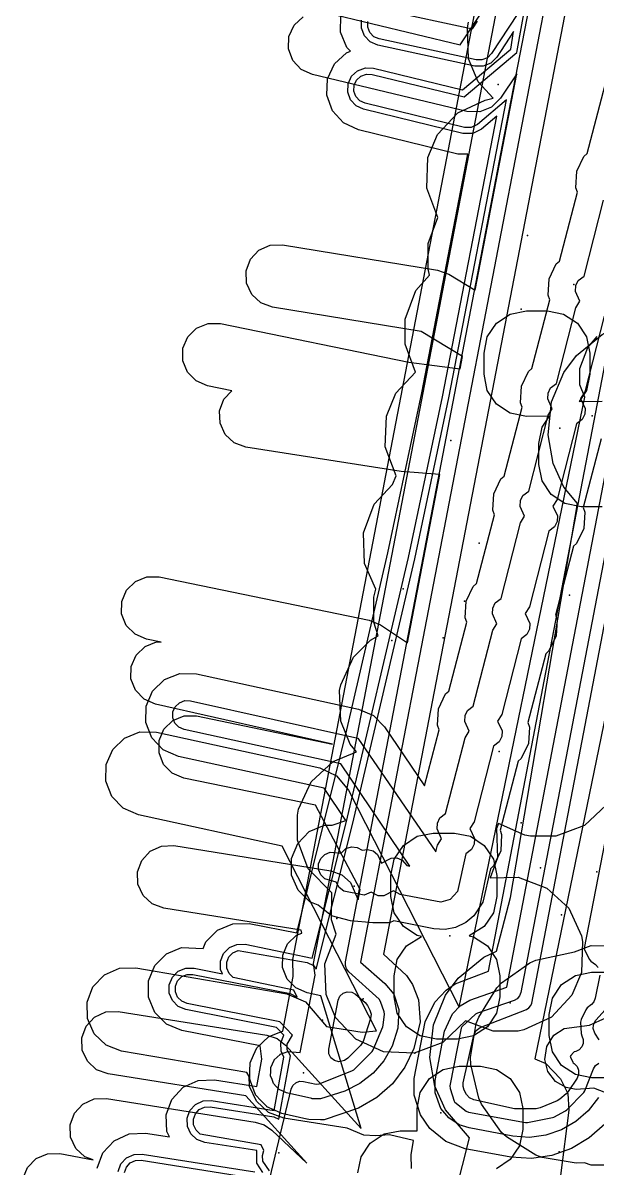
# Model space of a CAD drawing. Header units: metres. Extents: x 3158 to 3711, y 9867 to 11440.
# Drawn here: x 3257.5 to 3284.6, y 10329.4 to 10383.6 of the extents above; entities that cross this region are included whole.
import ezdxf

# ---------------------------------------------------------------- set-up
doc = ezdxf.new("R2010")
doc.units = ezdxf.units.M
for name, color, linetype in [('AI_GREENING_EXCLUSIONS', 1, 'Continuous'), ('AI_GREENING_LAWN', 82, 'Continuous'), ('AI_GREENING_REJECTED', 6, 'Continuous')]:
    doc.layers.add(name, color=color, linetype=linetype)

msp = doc.modelspace()

# ---------------------------------------------------------------- linework, layer by layer
at = {"layer": 'AI_GREENING_EXCLUSIONS'}
for points in [[(3284.685, 10332.778), (3284.21, 10332.16), (3283.618, 10331.642), (3282.936, 10331.25), (3282.196, 10331.001), (3281.423, 10330.9), (3280.638, 10330.952), (3278.57, 10331.345), (3278.104, 10331.498), (3277.616, 10331.819), (3277.24, 10332.271), (3276.973, 10333.003), (3276.97, 10333.589), (3277.414, 10335.924), (3277.788, 10336.752), (3278.151, 10337.12), (3278.602, 10337.384), (3280.356, 10338.001), (3291.162, 10394.294)], [(3271.854, 10384.108), (3278.142, 10382.609), (3285.596, 10393.858)], [(3284.987, 10331.531), (3284.258, 10330.874), (3283.413, 10330.371), (3282.492, 10330.045), (3281.528, 10329.905), (3280.547, 10329.956), (3278.381, 10330.363), (3277.465, 10330.704), (3276.708, 10331.317), (3276.267, 10331.968), (3275.979, 10332.898), (3275.974, 10333.681), (3276.499, 10336.368), (3276.954, 10337.303), (3277.486, 10337.866), (3277.918, 10338.16), (3279.483, 10338.757), (3290.071, 10393.916)], [(3276.586, 10322.963), (3278.584, 10330.884), (3277.462, 10332.197), (3276.945, 10333.317), (3276.716, 10334.674), (3276.879, 10336.232), (3277.454, 10337.629), (3278.061, 10338.433), (3279.27, 10339.428), (3279.862, 10339.712), (3280.531, 10342.257), (3283.695, 10360.899), (3283.06, 10361.67), (3282.543, 10362.79), (3282.315, 10364.147), (3282.477, 10365.705), (3283.052, 10367.102), (3283.659, 10367.906), (3284.868, 10368.901), (3285.32, 10369.142), (3286.01, 10369.35), (3287.58, 10379.754), (3289.858, 10389.838)], [(3283.678, 10387.097), (3274.528, 10339.565), (3275.606, 10338.559), (3275.897, 10338.127), (3276.181, 10337.407), (3276.256, 10336.372), (3275.961, 10335.111), (3275.534, 10334.223), (3274.942, 10333.438), (3274.202, 10332.779), (3273.345, 10332.279), (3271.713, 10331.733), (3271.701, 10331.734), (3271.691, 10331.73), (3271.534, 10331.735), (3270.988, 10331.739), (3270.917, 10331.755), (3270.911, 10331.755), (3270.896, 10331.76), (3269.713, 10332.032), (3269.36, 10332.191), (3269.006, 10332.35), (3269.004, 10332.352), (3269.001, 10332.353), (3268.736, 10332.635), (3268.47, 10332.917), (3268.469, 10332.919), (3268.467, 10332.922), (3268.33, 10333.284), (3268.192, 10333.646), (3268.192, 10333.649), (3268.191, 10333.651), (3268.203, 10334.039), (3268.214, 10334.426), (3268.215, 10334.429), (3268.215, 10334.431), (3268.374, 10334.785), (3268.532, 10335.138), (3268.534, 10335.14), (3268.536, 10335.143), (3268.536, 10335.143), (3268.818, 10335.408), (3269.099, 10335.674), (3269.102, 10335.675), (3269.104, 10335.677), (3269.466, 10335.814), (3269.755, 10335.925), (3270.251, 10338.505), (3270.232, 10339.319), (3279.759, 10388.913)], [(3282.806, 10387.853), (3273.437, 10339.188), (3274.589, 10338.187), (3275.002, 10337.681), (3275.254, 10336.952), (3275.196, 10336.065), (3274.927, 10335.214), (3274.542, 10334.528), (3274.028, 10333.93), (3273.402, 10333.442), (3272.692, 10333.087), (3271.539, 10332.718), (3271.533, 10332.718), (3271.528, 10332.716), (3271.449, 10332.719), (3271.176, 10332.721), (3271.141, 10332.729), (3271.138, 10332.729), (3271.13, 10332.732), (3269.938, 10333.007), (3269.762, 10333.086), (3269.585, 10333.165), (3269.584, 10333.166), (3269.582, 10333.167), (3269.45, 10333.308), (3269.317, 10333.449), (3269.316, 10333.45), (3269.315, 10333.451), (3269.247, 10333.632), (3269.178, 10333.813), (3269.178, 10333.815), (3269.177, 10333.816), (3269.183, 10334.01), (3269.188, 10334.203), (3269.189, 10334.205), (3269.189, 10334.206), (3269.269, 10334.383), (3269.348, 10334.559), (3269.349, 10334.56), (3269.349, 10334.562), (3269.491, 10334.694), (3269.631, 10334.828), (3269.633, 10334.828), (3269.634, 10334.829), (3269.634, 10334.829), (3269.815, 10334.898), (3269.996, 10334.967), (3269.997, 10334.967), (3269.999, 10334.967), (3270.581, 10334.921), (3271.281, 10338.567), (3271.214, 10339.13), (3280.741, 10388.724)], [(3292.859, 10388.941), (3288.56, 10368.051), (3288.777, 10367.308), (3288.706, 10366.278), (3288.402, 10365.559), (3287.957, 10365.12), (3281.677, 10334.611), (3282.201, 10334.391), (3282.894, 10333.669), (3283.242, 10332.97), (3283.296, 10332.192), (3282.9, 10329.093)], [(3269.133, 10329.315), (3268.82, 10329.768), (3268.79, 10330.04), (3268.857, 10330.274), (3268.735, 10330.541), (3265.852, 10331.053), (3265.652, 10331.238), (3265.537, 10331.486), (3265.527, 10331.759), (3265.621, 10332.016), (3265.807, 10332.216), (3266.055, 10332.33), (3266.328, 10332.341), (3269.325, 10331.865), (3269.575, 10331.767), (3270.115, 10334.756), (3269.967, 10335.044), (3269.962, 10335.317), (3270.22, 10335.735), (3269.618, 10336.372), (3265.228, 10337.239), (3264.976, 10337.344), (3264.782, 10337.537), (3264.677, 10337.789), (3264.677, 10338.062), (3264.781, 10338.314), (3264.974, 10338.508), (3265.226, 10338.613), (3265.499, 10338.613), (3270.109, 10337.702), (3270.435, 10337.533), (3270.285, 10337.862), (3267.408, 10338.467), (3267.213, 10338.659), (3267.107, 10338.911), (3267.105, 10339.184), (3267.208, 10339.437), (3267.399, 10339.631), (3267.651, 10339.738), (3270.904, 10339.169), (3271.205, 10339.031), (3271.337, 10338.864), (3273.053, 10345.711), (3275.998, 10358.274), (3277.614, 10365.889), (3280.345, 10379.999), (3278.965, 10378.838), (3278.674, 10378.693), (3278.348, 10378.694), (3273.65, 10379.84), (3273.402, 10379.955), (3273.218, 10380.157), (3273.124, 10380.413), (3273.136, 10380.686), (3273.251, 10380.934), (3273.452, 10381.118), (3273.709, 10381.212), (3273.982, 10381.2), (3278.335, 10380.138), (3280.825, 10382.231), (3281.269, 10384.684), (3279.632, 10382.188), (3279.436, 10381.99), (3279.178, 10381.884), (3278.899, 10381.888), (3274.313, 10382.878), (3274.063, 10382.987), (3273.873, 10383.183), (3273.772, 10383.437), (3273.777, 10383.71)], [(3274.609, 10384.247), (3278.725, 10383.358), (3278.966, 10383.726)], [(3257.461, 10328.931), (3257.679, 10329.474), (3258.088, 10329.892), (3258.626, 10330.123), (3259.212, 10330.129), (3260.784, 10329.835), (3260.39, 10329.98), (3259.961, 10330.378), (3259.716, 10330.909), (3259.693, 10331.494), (3259.896, 10332.043), (3260.293, 10332.473), (3260.825, 10332.718), (3261.41, 10332.74), (3268.451, 10331.623), (3268.878, 10331.488), (3269.245, 10331.232), (3270.896, 10329.675), (3268.014, 10332.863), (3261.495, 10333.898), (3260.946, 10334.101), (3260.517, 10334.498), (3260.272, 10335.03), (3260.249, 10335.614), (3260.452, 10336.163), (3260.849, 10336.593), (3261.381, 10336.838), (3261.966, 10336.861), (3269.007, 10335.743), (3269.486, 10335.58), (3269.885, 10335.268), (3273.46, 10331.313), (3271.559, 10337.598), (3270.906, 10337.738), (3270.369, 10337.97), (3269.961, 10338.39), (3269.745, 10338.934), (3269.754, 10339.519), (3269.986, 10340.057), (3270.406, 10340.464), (3270.661, 10340.565), (3270.621, 10340.697), (3264.124, 10341.742), (3263.575, 10341.946), (3263.146, 10342.344), (3262.902, 10342.876), (3262.881, 10343.461), (3263.085, 10344.009), (3263.483, 10344.438), (3264.015, 10344.682), (3264.6, 10344.704), (3272.024, 10343.51), (3272.546, 10343.322), (3272.965, 10342.956), (3273.319, 10342.139), (3273.413, 10342.624), (3271.309, 10346.615), (3265.069, 10347.905), (3264.53, 10348.133), (3264.12, 10348.55), (3263.9, 10349.093), (3263.904, 10349.678), (3264.132, 10350.217), (3264.549, 10350.628), (3265.092, 10350.847), (3265.677, 10350.843), (3272.101, 10349.514), (3263.727, 10351.4), (3263.191, 10351.635), (3262.786, 10352.057), (3262.572, 10352.602), (3262.584, 10353.187), (3262.818, 10353.723), (3263.24, 10354.129), (3263.785, 10354.342), (3264.003, 10354.338), (3263.304, 10354.481), (3262.765, 10354.709), (3262.354, 10355.125), (3262.133, 10355.667), (3262.137, 10356.253), (3262.364, 10356.792), (3262.781, 10357.203), (3263.323, 10357.424), (3263.908, 10357.42), (3273.846, 10355.377), (3274.376, 10355.156), (3275.656, 10354.303), (3277.185, 10362.264), (3275.349, 10362.405), (3268.012, 10363.562), (3267.463, 10363.764), (3267.033, 10364.161), (3266.788, 10364.692), (3266.764, 10365.277), (3266.966, 10365.826), (3267.344, 10366.235), (3266.202, 10366.469), (3265.662, 10366.696), (3265.251, 10367.113), (3265.03, 10367.655), (3265.034, 10368.24), (3265.261, 10368.779), (3265.677, 10369.191), (3266.219, 10369.412), (3266.804, 10369.408), (3275.712, 10367.582), (3278.147, 10367.268), (3278.259, 10367.852), (3276.306, 10369.031), (3269.262, 10370.182), (3268.713, 10370.387), (3268.286, 10370.786), (3268.043, 10371.319), (3268.023, 10371.904), (3268.228, 10372.452), (3268.628, 10372.88), (3269.16, 10373.122), (3269.745, 10373.142), (3277.075, 10371.945), (3277.608, 10371.749), (3278.862, 10370.992), (3280.829, 10381.233), (3280.064, 10380.078), (3279.635, 10379.651), (3279.071, 10379.429), (3278.466, 10379.447), (3271.158, 10381.19), (3270.627, 10381.434), (3270.229, 10381.863), (3270.025, 10382.412), (3270.047, 10382.997), (3270.291, 10383.529), (3270.721, 10383.927)], [(3260.979, 10329.435), (3261.249, 10330.167), (3261.779, 10330.74), (3262.488, 10331.067), (3263.268, 10331.097), (3264.396, 10330.918), (3264.273, 10331.183), (3264.243, 10331.963), (3264.513, 10332.695), (3265.043, 10333.268), (3265.752, 10333.594), (3266.532, 10333.625), (3268.532, 10333.307), (3268.767, 10334.607), (3268.689, 10335.231), (3264.976, 10335.964), (3264.255, 10336.262), (3263.702, 10336.813), (3263.403, 10337.533), (3263.402, 10338.314), (3263.699, 10339.035), (3264.25, 10339.588), (3264.971, 10339.887), (3265.995, 10339.84), (3266.122, 10340.151), (3266.67, 10340.707), (3267.388, 10341.011), (3268.169, 10341.016), (3270.417, 10340.586), (3272.789, 10350.182), (3274.731, 10358.567), (3276.339, 10366.14), (3278.513, 10377.429), (3278.04, 10377.431), (3273.342, 10378.577), (3272.634, 10378.906), (3272.107, 10379.481), (3271.839, 10380.214), (3271.873, 10380.994), (3272.202, 10381.701), (3272.777, 10382.229), (3272.958, 10382.295), (3272.78, 10382.479), (3272.493, 10383.204), (3272.506, 10383.985)], [(3268.813, 10329.229), (3268.534, 10329.677), (3268.529, 10330.27), (3266.061, 10330.662), (3265.695, 10330.797), (3265.409, 10331.062), (3265.246, 10331.416), (3265.231, 10331.806), (3265.366, 10332.172), (3265.631, 10332.459), (3265.985, 10332.622), (3266.375, 10332.637), (3269.343, 10332.166), (3269.799, 10334.694), (3269.674, 10334.981), (3269.667, 10335.371), (3269.81, 10335.733), (3269.466, 10336.096), (3265.17, 10336.945), (3264.809, 10337.094), (3264.533, 10337.37), (3264.383, 10337.73), (3264.383, 10338.12), (3264.532, 10338.481), (3264.807, 10338.757), (3265.167, 10338.907), (3265.558, 10338.907), (3266.901, 10338.642), (3266.813, 10338.85), (3266.81, 10339.24), (3266.957, 10339.602), (3267.231, 10339.88), (3267.59, 10340.031), (3267.981, 10340.034), (3271.152, 10339.376), (3272.761, 10345.782), (3275.706, 10358.341), (3277.32, 10365.947), (3279.886, 10379.221), (3279.158, 10378.609), (3278.742, 10378.401), (3278.277, 10378.403), (3273.579, 10379.549), (3273.225, 10379.713), (3272.961, 10380.001), (3272.828, 10380.367), (3272.844, 10380.757), (3273.009, 10381.111), (3273.296, 10381.375), (3273.663, 10381.508), (3274.053, 10381.492), (3278.259, 10380.466), (3280.551, 10382.393), (3280.677, 10383.235), (3279.883, 10382.024), (3279.603, 10381.741), (3279.234, 10381.59), (3278.836, 10381.595), (3274.25, 10382.585), (3273.892, 10382.74), (3273.62, 10383.02), (3273.477, 10383.383), (3273.483, 10383.773)], [(3285.054, 10346.612), (3284.023, 10345.652), (3282.668, 10345.145), (3281.481, 10345.145), (3281.21, 10345.199), (3279.968, 10345.759), (3279.866, 10345.515), (3279.907, 10344.128), (3279.568, 10343.178), (3280.896, 10343.206), (3282.25, 10342.698), (3283.282, 10341.738), (3283.884, 10340.434), (3283.939, 10340.162), (3283.884, 10338.704), (3283.431, 10337.621), (3282.471, 10336.589), (3281.167, 10335.986), (3280.896, 10335.932), (3279.708, 10335.932), (3278.406, 10336.418), (3277.332, 10335.396), (3275.978, 10334.888), (3274.519, 10334.943), (3273.214, 10335.545), (3272.255, 10336.577), (3271.801, 10337.661), (3271.747, 10339.119), (3272.283, 10340.516), (3272.061, 10341.187), (3272.08, 10342.467), (3270.953, 10343.612), (3270.953, 10343.612), (3270.445, 10344.967), (3270.445, 10346.154), (3270.499, 10346.425), (3271.102, 10347.73), (3272.134, 10348.69), (3273.239, 10349.147), (3272.951, 10349.507), (3272.497, 10350.591), (3272.443, 10352.049), (3272.497, 10352.32), (3273.1, 10353.625), (3273.91, 10354.435), (3274.267, 10354.641), (3274.06, 10355.277), (3274.06, 10356.464), (3274.162, 10356.846), (3273.628, 10358.049), (3273.573, 10359.508), (3274.081, 10360.862), (3274.949, 10361.802), (3275.118, 10362.207), (3274.604, 10363.571), (3274.659, 10365.029), (3275.112, 10366.113), (3276.035, 10367.108), (3275.539, 10368.435), (3275.539, 10369.622), (3276.047, 10370.977), (3276.699, 10371.701), (3276.631, 10372.005), (3276.631, 10373.192), (3277.091, 10374.431), (3276.564, 10375.814), (3276.618, 10377.272), (3277.071, 10378.356), (3278.031, 10379.388), (3279.336, 10379.99), (3279.703, 10380.083), (3279.001, 10380.857), (3278.548, 10381.94), (3278.493, 10383.398), (3278.548, 10383.67)], [(3284.815, 10363.962), (3283.964, 10360.705), (3284.039, 10360.492), (3283.996, 10359.713), (3283.657, 10359.01), (3283.506, 10358.875), (3282.655, 10355.618), (3282.73, 10355.405), (3282.686, 10354.626), (3282.348, 10353.923), (3282.197, 10353.787), (3281.346, 10350.531), (3281.421, 10350.318), (3281.377, 10349.539), (3281.039, 10348.836), (3280.888, 10348.7), (3280.037, 10345.443), (3280.111, 10345.231), (3280.068, 10344.452), (3279.73, 10343.748), (3279.579, 10343.613), (3279.223, 10342.032), (3278.789, 10341.383), (3278.41, 10341.074), (3277.92, 10340.832), (3277.444, 10340.735), (3276.91, 10340.765), (3275.012, 10341.14), (3274.805, 10341.052), (3274.024, 10341.046), (3272.962, 10341.15), (3272.054, 10341.389), (3271.433, 10341.881), (3271.035, 10342.043), (3270.479, 10342.59), (3270.175, 10343.309), (3270.169, 10344.089), (3270.462, 10344.813), (3271.01, 10345.369), (3271.729, 10345.673), (3272.09, 10345.675), (3272.739, 10345.894), (3271.709, 10347.422), (3264.815, 10348.926), (3264.099, 10349.238), (3263.558, 10349.8), (3263.273, 10350.526), (3263.287, 10351.306), (3263.599, 10352.022), (3264.161, 10352.563), (3264.887, 10352.849), (3265.667, 10352.834), (3273.345, 10351.159), (3274.041, 10350.86), (3274.576, 10350.323), (3276.457, 10347.534), (3277.154, 10350.189), (3277.079, 10350.402), (3277.122, 10351.181), (3277.46, 10351.884), (3277.612, 10352.02), (3278.463, 10355.277), (3278.388, 10355.489), (3278.431, 10356.268), (3278.77, 10356.972), (3278.921, 10357.107), (3279.772, 10360.364), (3279.697, 10360.576), (3279.741, 10361.356), (3280.079, 10362.059), (3280.23, 10362.194), (3281.081, 10365.451), (3281.007, 10365.664), (3281.05, 10366.443), (3281.388, 10367.146), (3281.539, 10367.281), (3282.39, 10370.538), (3282.316, 10370.751), (3282.359, 10371.53), (3282.697, 10372.233), (3282.848, 10372.369), (3283.699, 10375.626), (3283.625, 10375.838), (3283.668, 10376.617), (3284.006, 10377.321), (3284.158, 10377.456), (3285.009, 10380.713)], [(3284.965, 10369.76), (3284.042, 10366.174), (3283.849, 10365.861), (3284.061, 10365.397), (3284.046, 10365.125), (3283.927, 10364.878), (3283.656, 10364.672), (3282.733, 10361.086), (3282.54, 10360.773), (3282.752, 10360.31), (3282.737, 10360.037), (3282.618, 10359.791), (3282.347, 10359.585), (3281.424, 10355.999), (3281.231, 10355.686), (3281.443, 10355.223), (3281.427, 10354.95), (3281.309, 10354.704), (3281.037, 10354.498), (3280.115, 10350.912), (3279.922, 10350.599), (3280.133, 10350.135), (3280.118, 10349.863), (3280, 10349.617), (3279.728, 10349.411), (3278.805, 10345.825), (3278.612, 10345.512), (3278.824, 10345.048), (3278.809, 10344.775), (3278.691, 10344.529), (3278.419, 10344.323), (3278.022, 10342.529), (3277.677, 10342.149), (3277.237, 10342.031), (3275.315, 10342.393), (3274.991, 10342.566), (3274.541, 10342.325), (3274.268, 10342.323), (3273.94, 10342.5), (3273.613, 10342.367), (3272.64, 10342.549), (3272.425, 10342.717), (3272.288, 10342.972), (3271.749, 10343.129), (3271.554, 10343.321), (3271.448, 10343.572), (3271.446, 10343.845), (3271.549, 10344.098), (3271.74, 10344.293), (3271.992, 10344.399), (3272.514, 10344.354), (3272.745, 10344.564), (3273.007, 10344.643), (3273.279, 10344.616), (3273.508, 10344.493), (3273.766, 10344.524), (3274.029, 10344.451), (3274.244, 10344.283), (3274.429, 10343.877), (3274.878, 10344.118), (3275.151, 10344.12), (3275.404, 10344.017), (3275.627, 10343.759), (3275.765, 10343.732), (3272.495, 10348.581), (3265.092, 10350.196), (3264.841, 10350.305), (3264.652, 10350.502), (3264.552, 10350.756), (3264.557, 10351.029), (3264.666, 10351.28), (3264.863, 10351.469), (3265.117, 10351.569), (3265.39, 10351.564), (3273.311, 10349.784), (3276.996, 10344.411), (3277.076, 10344.721), (3277.269, 10345.034), (3277.057, 10345.497), (3277.072, 10345.77), (3277.19, 10346.016), (3277.462, 10346.222), (3278.385, 10349.808), (3278.578, 10350.121), (3278.366, 10350.584), (3278.381, 10350.857), (3278.5, 10351.103), (3278.771, 10351.309), (3279.694, 10354.895), (3279.887, 10355.208), (3279.675, 10355.672), (3279.69, 10355.944), (3279.809, 10356.19), (3280.08, 10356.396), (3281.003, 10359.983), (3281.196, 10360.295), (3280.984, 10360.759), (3281, 10361.032), (3281.118, 10361.278), (3281.39, 10361.484), (3282.312, 10365.07), (3282.505, 10365.383), (3282.294, 10365.846), (3282.309, 10366.119), (3282.427, 10366.365), (3282.699, 10366.571), (3283.622, 10370.157), (3283.815, 10370.47), (3283.603, 10370.933), (3283.618, 10371.206), (3283.736, 10371.452), (3284.008, 10371.658), (3284.931, 10375.244)], [(3284.87, 10360.736), (3283.87, 10360.736), (3283.105, 10360.888), (3282.456, 10361.322), (3282.022, 10361.971), (3281.87, 10362.736), (3281.87, 10363.736), (3282.022, 10364.501), (3282.376, 10365.03), (3281.279, 10365.011), (3280.514, 10365.163), (3279.865, 10365.597), (3279.431, 10366.246), (3279.279, 10367.011), (3279.279, 10367.011), (3279.279, 10368.011), (3279.431, 10368.776), (3279.865, 10369.425), (3280.514, 10369.859), (3281.279, 10370.011), (3282.279, 10370.011), (3283.044, 10369.859), (3283.693, 10369.425), (3284.127, 10368.776), (3284.279, 10368.011), (3284.279, 10367.011), (3284.127, 10366.246), (3283.773, 10365.717), (3284.87, 10365.736)], [(3275.851, 10329.427), (3275.828, 10330.079), (3275.947, 10330.758), (3274.8, 10331.023), (3274.146, 10330.965), (3273.595, 10331.01), (3272.799, 10331.338), (3269.813, 10331.807), (3269.08, 10332.076), (3268.507, 10332.605), (3268.179, 10333.313), (3268.16, 10333.776), (3268.054, 10333.962), (3262.127, 10334.986), (3261.399, 10335.267), (3260.833, 10335.804), (3260.517, 10336.518), (3260.497, 10337.298), (3260.777, 10338.026), (3261.315, 10338.592), (3262.028, 10338.908), (3262.808, 10338.928), (3269.953, 10337.693), (3270.827, 10337.311), (3271.822, 10336.147), (3273.516, 10335.881), (3274.185, 10335.939), (3269.731, 10344.675), (3262.924, 10346.16), (3262.208, 10346.472), (3261.667, 10347.034), (3261.382, 10347.761), (3261.396, 10348.541), (3261.708, 10349.256), (3262.27, 10349.798), (3262.996, 10350.083), (3263.776, 10350.068), (3271.509, 10348.381), (3272.304, 10348.011), (3272.865, 10347.336), (3278.099, 10337.068), (3284.039, 10365.93), (3283.805, 10366.506), (3283.811, 10367.286), (3284.184, 10368.274), (3284.631, 10368.804)], [(3286.33, 10329.579), (3284.351, 10329.579), (3284.034, 10329.687), (3283.644, 10329.672), (3282.029, 10329.94), (3281.73, 10330.053), (3280.341, 10330.918), (3280.108, 10331.137), (3279.156, 10332.468), (3279.024, 10332.759), (3278.654, 10334.353), (3278.644, 10334.672), (3278.912, 10336.287), (3279.024, 10336.586), (3279.89, 10337.975), (3280.108, 10338.208), (3281.439, 10339.16), (3281.73, 10339.291), (3283.562, 10339.677), (3283.562, 10339.677), (3284.351, 10339.982), (3286.446, 10339.958)], [(3273.312, 10329.213), (3273.464, 10329.978), (3273.898, 10330.627), (3274.547, 10331.061), (3275.312, 10331.213), (3276.117, 10331.213), (3276.107, 10332.264), (3276.107, 10332.264), (3276.259, 10333.029), (3276.693, 10333.678), (3277.342, 10334.112), (3278.107, 10334.264), (3279.107, 10334.264), (3279.872, 10334.112), (3280.521, 10333.678), (3280.955, 10333.029), (3281.107, 10332.264), (3281.107, 10331.264), (3280.955, 10330.499), (3280.521, 10329.85), (3279.872, 10329.416)], [(3261.966, 10329.279), (3262.102, 10329.645), (3262.367, 10329.931), (3262.721, 10330.094), (3263.111, 10330.109), (3268.439, 10329.264)], [(3262.263, 10329.231), (3262.357, 10329.488), (3262.543, 10329.688), (3262.791, 10329.802), (3263.064, 10329.813), (3268.392, 10328.967)]]:
    msp.add_lwpolyline(points, dxfattribs=at)
for points in [[(3274.875, 10342.297), (3274.875, 10343.297), (3275.027, 10344.062), (3275.461, 10344.711), (3276.11, 10345.145), (3276.875, 10345.297), (3277.875, 10345.297), (3278.64, 10345.145), (3279.289, 10344.711), (3279.723, 10344.062), (3279.875, 10343.297), (3279.875, 10342.297), (3279.723, 10341.532), (3279.289, 10340.883), (3278.574, 10340.436), (3278.786, 10340.394), (3279.435, 10339.96), (3279.869, 10339.311), (3280.021, 10338.546), (3280.021, 10337.546), (3279.869, 10336.781), (3279.435, 10336.132), (3278.786, 10335.698), (3278.021, 10335.546), (3277.021, 10335.546), (3276.256, 10335.698), (3275.607, 10336.132), (3275.173, 10336.781), (3275.021, 10337.546), (3275.021, 10338.546), (3275.173, 10339.311), (3275.607, 10339.96), (3276.322, 10340.407), (3276.11, 10340.449), (3275.461, 10340.883), (3275.027, 10341.532), (3274.875, 10342.297)], [(3286.778, 10338.131), (3287.212, 10337.482), (3287.364, 10336.717), (3287.364, 10335.717), (3287.212, 10334.952), (3286.778, 10334.303), (3286.129, 10333.869), (3285.364, 10333.717), (3284.364, 10333.717), (3283.599, 10333.869), (3282.95, 10334.303), (3282.516, 10334.952), (3282.364, 10335.717), (3282.364, 10336.717), (3282.516, 10337.482), (3282.95, 10338.131), (3283.599, 10338.565), (3284.364, 10338.717), (3285.364, 10338.717), (3286.129, 10338.565), (3286.778, 10338.131)], [(3286.796, 10335.831), (3287.087, 10335.194), (3287.111, 10334.484), (3286.796, 10333.73), (3286.296, 10333.26), (3285.754, 10333.034), (3285.043, 10333.01), (3284.476, 10333.222), (3283.644, 10333.172), (3283.159, 10333.252), (3282.653, 10333.546), (3282.297, 10334.011), (3282.147, 10334.576), (3282.248, 10335.199), (3282.583, 10335.733), (3283.07, 10336.058), (3284.268, 10336.215), (3285.043, 10336.551), (3285.637, 10336.551), (3286.296, 10336.301), (3286.796, 10335.831)]]:
    msp.add_lwpolyline(points, close=True, dxfattribs=at)
at = {"layer": 'AI_GREENING_LAWN'}
for points in [[(3284.752, 10338.575), (3284.541, 10337.479), (3284.477, 10337.313), (3284.36, 10337.18), (3284.163, 10337.025), (3284.093, 10336.938), (3283.869, 10336.472), (3283.845, 10336.351), (3283.877, 10335.81), (3283.909, 10335.701), (3283.912, 10335.697), (3283.972, 10335.527), (3283.969, 10335.347), (3283.902, 10335.18), (3283.78, 10335.047), (3283.619, 10334.966), (3283.543, 10334.944), (3283.507, 10334.916), (3283.38, 10334.767), (3283.359, 10334.729), (3283.369, 10334.688), (3283.474, 10334.454), (3283.499, 10334.419), (3283.543, 10334.389), (3283.678, 10334.252), (3283.752, 10334.073), (3283.752, 10333.879), (3283.679, 10333.7), (3283.259, 10333.062), (3283.161, 10332.953), (3282.866, 10332.708), (3282.741, 10332.631), (3281.931, 10332.29), (3281.739, 10332.25), (3280.826, 10332.246), (3280.718, 10332.257), (3278.787, 10332.677), (3278.593, 10332.765), (3278.454, 10332.927), (3278.338, 10333.139), (3278.283, 10333.308), (3278.29, 10333.487), (3278.793, 10335.742), (3278.902, 10335.959), (3279.1, 10336.099), (3281.292, 10336.949), (3281.397, 10337.026), (3281.487, 10337.142), (3281.535, 10337.248), (3292.538, 10394.57)], [(3291.872, 10394.282), (3281.022, 10337.756), (3280.96, 10337.593), (3280.847, 10337.462), (3280.695, 10337.378), (3278.965, 10336.776), (3278.879, 10336.724), (3278.234, 10336.131), (3278.21, 10336.101), (3278.197, 10336.065), (3277.661, 10333.333), (3277.669, 10333.21), (3277.86, 10332.615), (3277.876, 10332.583), (3277.9, 10332.557), (3278.436, 10332.134), (3278.545, 10332.084), (3281.245, 10331.604), (3281.336, 10331.604), (3282.511, 10331.835), (3282.581, 10331.861), (3283.138, 10332.162), (3283.196, 10332.206), (3283.998, 10333.019), (3284.052, 10333.103), (3284.452, 10334.135), (3284.551, 10334.294), (3284.702, 10334.405)], [(3268.89, 10327.9), (3270.153, 10333.176), (3270.233, 10333.35), (3270.372, 10333.482), (3270.551, 10333.551), (3270.743, 10333.549), (3271.342, 10333.422), (3271.482, 10333.434), (3273.026, 10334.041), (3273.11, 10334.096), (3273.982, 10334.959), (3274.036, 10335.041), (3274.489, 10336.137), (3274.506, 10336.203), (3274.566, 10336.73), (3274.554, 10336.838), (3274.384, 10337.332), (3274.316, 10337.434), (3272.882, 10338.735), (3272.777, 10338.869), (3272.723, 10339.03), (3272.727, 10339.2), (3280.154, 10377.853), (3280.154, 10377.854), (3282.142, 10388.105)], [(3292.543, 10383.754), (3284.016, 10339.859), (3284.015, 10339.821), (3284.026, 10339.784), (3284.245, 10339.328), (3284.326, 10339.233), (3284.546, 10339.08), (3284.68, 10338.943)], [(3284.72, 10335.508), (3284.521, 10335.827), (3284.446, 10336.058), (3284.445, 10336.078), (3284.471, 10336.274), (3284.571, 10336.445), (3285.006, 10336.933)]]:
    msp.add_lwpolyline(points, dxfattribs=at)
msp.add_lwpolyline([(3273.878, 10336.914), (3273.931, 10336.725), (3273.908, 10336.531), (3273.553, 10335.441), (3273.432, 10335.243), (3272.837, 10334.648), (3272.671, 10334.537), (3272.612, 10334.513), (3272.402, 10334.477), (3272.196, 10334.532), (3272.032, 10334.667), (3271.939, 10334.859), (3271.933, 10335.071), (3272.379, 10337.39), (3272.46, 10337.582), (3272.612, 10337.724), (3272.809, 10337.792), (3273.016, 10337.774), (3273.198, 10337.673), (3273.649, 10337.282), (3273.766, 10337.133), (3273.878, 10336.914)], close=True, dxfattribs=at)
at = {"layer": 'AI_GREENING_REJECTED'}
for p in [(3279.95, 10380.72), (3281.33, 10373.58), (3283.52, 10371.26), (3281.03, 10370.09), (3284.4, 10365.04), (3282.86, 10364.46), (3277.71, 10363.87), (3279.04, 10359.02), (3275.45, 10356.85), (3283.32, 10356.56), (3278.35, 10356.28), (3274.92, 10354.41), (3277.35, 10354.54), (3280, 10349.16), (3281.03, 10345.78), (3281.95, 10343.66), (3284.61, 10343.46), (3273.14, 10342.79), (3282.94, 10341.43), (3272.32, 10341.25), (3277.66, 10340.43), (3273.56, 10337.45), (3280.51, 10337.26), (3271.64, 10336.45), (3276.01, 10334.89), (3270.74, 10333.95), (3277.24, 10332.06), (3269.57, 10330.16), (3282.83, 10330.21)]:
    msp.add_point(p, dxfattribs=at)

doc.saveas('drawing.dxf')
